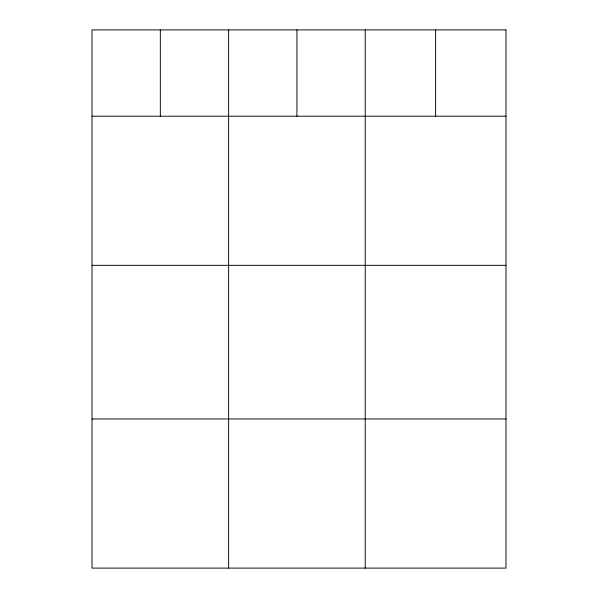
<?xml version="1.0" encoding="UTF-8"?>
<svg xmlns="http://www.w3.org/2000/svg" width="598" height="598" viewBox="0 0 598 598"><rect width="100%" height="100%" fill="white"/><g stroke="black" fill="none" stroke-linecap="round" stroke-linejoin="round"><path stroke-width="0.9" d="M92.017 116.206L505.983 116.206M92.017 265.333L505.983 265.333M92.017 418.974L505.983 418.974M435.606 29.9L435.606 116.206M365.236 29.9L365.236 568.1M296.929 29.9L296.929 116.206M228.623 29.9L228.623 568.1M160.324 29.9L160.324 116.206M505.983 29.9L92.017 29.9L92.017 568.1L505.983 568.1L505.983 29.9"/></g></svg>
